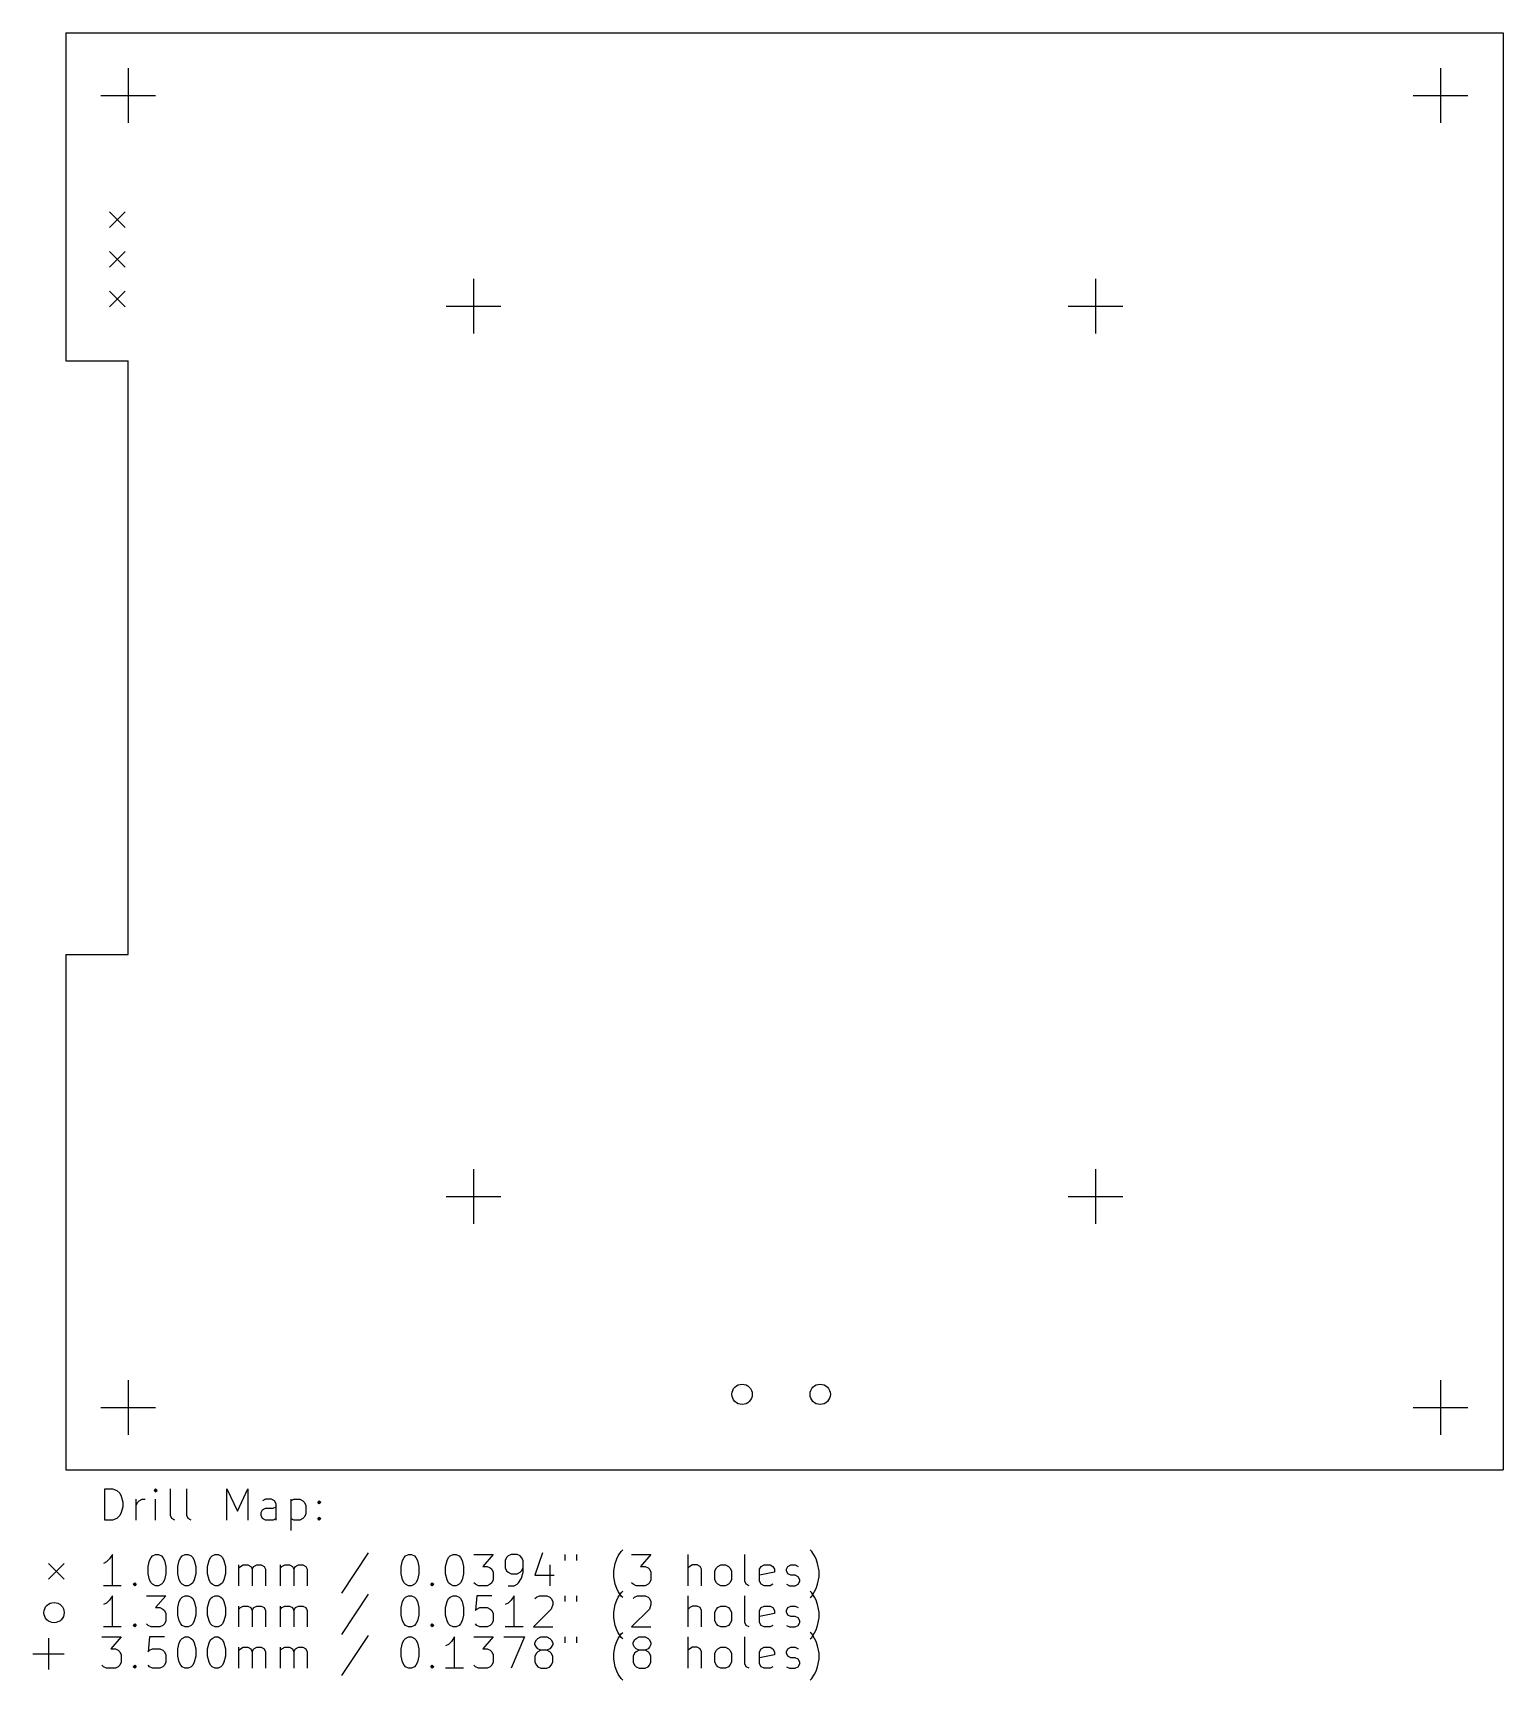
# Model space of a CAD drawing. Extents: x -2 to 92, y -13 to 92.
import ezdxf

# ---------------------------------------------------------------- set-up
doc = ezdxf.new("R2010")
doc.units = 0
doc.layers.add('BLACK', color=7, linetype='CONTINUOUS')

msp = doc.modelspace()

# ---------------------------------------------------------------- linework, layer by layer
at = {"layer": 'BLACK', "linetype": 'CONTINUOUS'}
for p, q in [((0, 92), (92, 92)), ((0, 92), (0, 71)), ((92, 92), (92, 0)), ((4, 89.75), (4, 86.25)), ((88, 89.75), (88, 86.25)), ((2.25, 88), (5.75, 88)), ((86.25, 88), (89.75, 88)), ((2.8, 80.55), (3.8, 79.55)), ((3.8, 80.55), (2.8, 79.55)), ((2.8, 78.01), (3.8, 77.01)), ((3.8, 78.01), (2.8, 77.01)), ((26.09, 76.25), (26.09, 72.75)), ((65.91, 76.25), (65.91, 72.75)), ((2.8, 75.47), (3.8, 74.47)), ((3.8, 75.47), (2.8, 74.47)), ((24.34, 74.5), (27.84, 74.5)), ((64.16, 74.5), (67.66, 74.5)), ((0, 71), (4, 71)), ((4, 33), (4, 71)), ((0, 33), (4, 33)), ((0, 33), (0, 0)), ((26.09, 19.25), (26.09, 15.75)), ((65.91, 19.25), (65.91, 15.75)), ((24.34, 17.5), (27.84, 17.5)), ((64.16, 17.5), (67.66, 17.5)), ((4, 5.75), (4, 2.25)), ((88, 5.75), (88, 2.25)), ((2.25, 4), (5.75, 4)), ((86.25, 4), (89.75, 4)), ((0, 0), (92, 0)), ((2.507768, -3.214838), (2.507768, -1.214838)), ((2.507768, -1.214838), (2.983958, -1.214838)), ((2.983958, -1.214838), (3.269673, -1.310076)), ((3.269673, -1.310076), (3.460149, -1.500552)), ((3.460149, -1.500552), (3.555387, -1.691028)), ((3.555387, -1.691028), (3.650625, -2.07198)), ((3.650625, -2.07198), (3.650625, -2.357695)), ((4.507768, -3.214838), (4.507768, -1.881504)), ((4.507768, -2.262457), (4.603006, -2.07198)), ((4.603006, -2.07198), (4.698244, -1.976742)), ((4.698244, -1.976742), (4.88872, -1.881504)), ((4.88872, -1.881504), (5.079197, -1.881504)), ((5.745863, -1.214838), (5.650625, -1.310076)), ((5.650625, -1.310076), (5.745863, -1.405314)), ((5.841101, -1.310076), (5.745863, -1.214838)), ((5.745863, -1.214838), (5.745863, -1.405314)), ((5.745863, -1.405314), (5.841101, -1.310076)), ((5.745863, -3.214838), (5.745863, -1.881504)), ((6.698244, -2.929123), (6.698244, -1.214838)), ((7.745863, -2.929123), (7.745863, -1.214838)), ((10.317292, -3.214838), (10.317292, -1.214838)), ((10.317292, -1.214838), (10.983959, -2.643409)), ((10.983959, -2.643409), (11.650625, -1.214838)), ((11.650625, -1.214838), (11.650625, -3.214838)), ((12.793482, -1.881504), (12.603006, -1.976742)), ((13.174435, -1.881504), (12.793482, -1.881504)), ((13.364911, -1.976742), (13.174435, -1.881504)), ((13.460149, -2.167219), (13.364911, -1.976742)), ((14.41253, -1.881504), (14.41253, -3.881504)), ((14.41253, -1.976742), (14.603006, -1.881504)), ((14.603006, -1.881504), (14.983959, -1.881504)), ((14.983959, -1.881504), (15.174435, -1.976742)), ((15.174435, -1.976742), (15.269673, -2.07198)), ((15.269673, -2.07198), (15.364911, -2.262457)), ((16.126816, -2.07198), (16.222054, -1.976742)), ((16.222054, -2.167219), (16.126816, -2.07198)), ((16.222054, -1.976742), (16.317292, -2.07198)), ((16.222054, -1.976742), (16.222054, -2.167219)), ((16.317292, -2.07198), (16.222054, -2.167219)), ((3.269673, -3.1196), (2.983958, -3.214838)), ((3.460149, -2.929123), (3.269673, -3.1196)), ((3.555387, -2.738647), (3.460149, -2.929123)), ((3.650625, -2.357695), (3.555387, -2.738647)), ((6.793482, -3.1196), (6.698244, -2.929123)), ((6.983958, -3.214838), (6.793482, -3.1196)), ((7.841101, -3.1196), (7.745863, -2.929123)), ((8.031577, -3.214838), (7.841101, -3.1196)), ((12.507768, -2.738647), (12.603006, -2.548171)), ((12.507768, -2.929123), (12.507768, -2.738647)), ((12.603006, -3.1196), (12.507768, -2.929123)), ((12.603006, -2.548171), (12.793482, -2.452933)), ((12.793482, -3.214838), (12.603006, -3.1196)), ((12.793482, -2.452933), (13.269673, -2.452933)), ((13.269673, -2.452933), (13.460149, -2.357695)), ((13.460149, -3.1196), (13.269673, -3.214838)), ((13.460149, -3.214838), (13.460149, -2.167219)), ((14.603006, -3.214838), (14.41253, -3.1196)), ((15.174435, -3.1196), (14.983959, -3.214838)), ((15.269673, -3.024361), (15.174435, -3.1196)), ((15.364911, -2.833885), (15.269673, -3.024361)), ((15.364911, -2.262457), (15.364911, -2.833885)), ((16.126816, -3.1196), (16.222054, -3.024361)), ((16.222054, -3.214838), (16.126816, -3.1196)), ((16.222054, -3.024361), (16.317292, -3.1196)), ((16.222054, -3.024361), (16.222054, -3.214838)), ((16.317292, -3.1196), (16.222054, -3.214838)), ((2.983958, -3.214838), (2.507768, -3.214838)), ((13.269673, -3.214838), (12.793482, -3.214838)), ((14.983959, -3.214838), (14.603006, -3.214838)), ((35.364914, -5.510076), (35.55539, -5.224361)), ((35.55539, -5.224361), (35.650629, -5.129123)), ((47.745868, -5.224361), (47.65063, -5.129123)), ((47.936344, -5.510076), (47.745868, -5.224361)), ((-1.1, -6), (-0.1, -7)), ((-0.1, -6), (-1.1, -7)), ((2.603006, -5.891028), (2.41253, -5.986266)), ((2.793482, -5.700552), (2.603006, -5.891028)), ((2.983958, -5.414838), (2.793482, -5.700552)), ((2.983958, -7.414838), (2.983958, -5.414838)), ((5.269673, -6.176742), (5.364911, -5.79579)), ((5.269673, -6.652933), (5.269673, -6.176742)), ((5.364911, -5.79579), (5.460149, -5.605314)), ((5.460149, -5.605314), (5.555387, -5.510076)), ((5.555387, -5.510076), (5.745863, -5.414838)), ((5.745863, -5.414838), (5.93634, -5.414838)), ((5.93634, -5.414838), (6.126816, -5.510076)), ((6.126816, -5.510076), (6.222054, -5.605314)), ((6.222054, -5.605314), (6.317292, -5.79579)), ((6.317292, -5.79579), (6.41253, -6.176742)), ((6.41253, -6.176742), (6.41253, -6.652933)), ((7.174435, -6.176742), (7.269673, -5.79579)), ((7.174435, -6.652933), (7.174435, -6.176742)), ((7.269673, -5.79579), (7.364911, -5.605314)), ((7.364911, -5.605314), (7.460149, -5.510076)), ((7.460149, -5.510076), (7.650625, -5.414838)), ((7.650625, -5.414838), (7.841102, -5.414838)), ((7.841102, -5.414838), (8.031578, -5.510076)), ((8.031578, -5.510076), (8.126816, -5.605314)), ((8.126816, -5.605314), (8.222054, -5.79579)), ((8.222054, -5.79579), (8.317292, -6.176742)), ((8.317292, -6.176742), (8.317292, -6.652933)), ((9.079197, -6.176742), (9.174435, -5.79579)), ((9.079197, -6.652933), (9.079197, -6.176742)), ((9.174435, -5.79579), (9.269673, -5.605314)), ((9.269673, -5.605314), (9.364911, -5.510076)), ((9.364911, -5.510076), (9.555387, -5.414838)), ((9.555387, -5.414838), (9.745864, -5.414838)), ((9.745864, -5.414838), (9.93634, -5.510076)), ((9.93634, -5.510076), (10.031578, -5.605314)), ((10.031578, -5.605314), (10.126816, -5.79579)), ((10.126816, -5.79579), (10.222054, -6.176742)), ((10.222054, -6.176742), (10.222054, -6.652933)), ((11.079197, -7.414838), (11.079197, -6.081504)), ((11.079197, -6.27198), (11.174435, -6.176742)), ((11.174435, -6.176742), (11.364911, -6.081504)), ((11.364911, -6.081504), (11.650626, -6.081504)), ((11.650626, -6.081504), (11.841102, -6.176742)), ((11.841102, -6.176742), (11.93634, -6.367219)), ((11.93634, -6.367219), (12.031578, -6.176742)), ((12.031578, -6.176742), (12.222054, -6.081504)), ((12.222054, -6.081504), (12.507768, -6.081504)), ((12.507768, -6.081504), (12.698245, -6.176742)), ((12.698245, -6.176742), (12.793483, -6.367219)), ((13.745864, -7.414838), (13.745864, -6.081504)), ((13.745864, -6.27198), (13.841102, -6.176742)), ((13.841102, -6.176742), (14.031578, -6.081504)), ((14.031578, -6.081504), (14.317293, -6.081504)), ((14.317293, -6.081504), (14.507769, -6.176742)), ((14.507769, -6.176742), (14.603007, -6.367219)), ((14.603007, -6.367219), (14.698245, -6.176742)), ((14.698245, -6.176742), (14.888721, -6.081504)), ((14.888721, -6.081504), (15.174435, -6.081504)), ((15.174435, -6.081504), (15.364912, -6.176742)), ((15.364912, -6.176742), (15.46015, -6.367219)), ((19.364912, -5.3196), (17.650627, -7.891028)), ((21.460151, -6.176742), (21.555389, -5.79579)), ((21.460151, -6.652933), (21.460151, -6.176742)), ((21.555389, -5.79579), (21.650627, -5.605314)), ((21.650627, -5.605314), (21.745865, -5.510076)), ((21.745865, -5.510076), (21.936341, -5.414838)), ((21.936341, -5.414838), (22.126818, -5.414838)), ((22.126818, -5.414838), (22.317294, -5.510076)), ((22.317294, -5.510076), (22.412532, -5.605314)), ((22.412532, -5.605314), (22.50777, -5.79579)), ((22.50777, -5.79579), (22.603008, -6.176742)), ((22.603008, -6.176742), (22.603008, -6.652933)), ((24.317294, -6.176742), (24.412532, -5.79579)), ((24.317294, -6.652933), (24.317294, -6.176742)), ((24.412532, -5.79579), (24.50777, -5.605314)), ((24.50777, -5.605314), (24.603008, -5.510076)), ((24.603008, -5.510076), (24.793484, -5.414838)), ((24.793484, -5.414838), (24.983961, -5.414838)), ((24.983961, -5.414838), (25.174437, -5.510076)), ((25.174437, -5.510076), (25.269675, -5.605314)), ((25.269675, -5.605314), (25.364913, -5.79579)), ((25.364913, -5.79579), (25.460151, -6.176742)), ((25.460151, -6.176742), (25.460151, -6.652933)), ((26.126818, -5.414838), (27.364913, -5.414838)), ((27.364913, -5.414838), (26.698246, -6.176742)), ((26.698246, -6.176742), (26.983961, -6.176742)), ((26.983961, -6.176742), (27.174437, -6.27198)), ((27.174437, -6.27198), (27.269675, -6.367219)), ((28.222056, -5.605314), (28.126818, -5.79579)), ((28.126818, -5.79579), (28.126818, -6.27198)), ((28.126818, -6.27198), (28.222056, -6.462457)), ((28.317294, -5.510076), (28.222056, -5.605314)), ((28.50777, -5.414838), (28.317294, -5.510076)), ((28.888723, -5.414838), (28.50777, -5.414838)), ((29.079199, -5.510076), (28.888723, -5.414838)), ((29.174437, -5.605314), (29.079199, -5.510076)), ((29.269675, -5.79579), (29.174437, -5.605314)), ((29.174437, -6.462457), (29.269675, -6.27198)), ((29.269675, -6.557695), (29.269675, -5.79579)), ((30.50777, -5.3196), (30.03158, -6.748171)), ((30.983961, -6.081504), (30.983961, -7.414838)), ((31.936342, -5.414838), (31.936342, -5.79579)), ((32.698247, -5.414838), (32.698247, -5.79579)), ((35.0792, -6.462457), (35.174438, -5.986266)), ((35.174438, -5.986266), (35.269676, -5.700552)), ((35.269676, -5.700552), (35.364914, -5.510076)), ((36.222057, -5.414838), (37.460152, -5.414838)), ((37.460152, -5.414838), (36.793485, -6.176742)), ((36.793485, -6.176742), (37.0792, -6.176742)), ((37.0792, -6.176742), (37.269676, -6.27198)), ((37.269676, -6.27198), (37.364914, -6.367219)), ((39.841105, -7.414838), (39.841105, -5.414838)), ((39.936343, -6.176742), (39.841105, -6.27198)), ((40.126819, -6.081504), (39.936343, -6.176742)), ((40.412534, -6.081504), (40.126819, -6.081504)), ((40.60301, -6.176742), (40.412534, -6.081504)), ((40.698248, -6.367219), (40.60301, -6.176742)), ((41.555391, -6.462457), (41.650629, -6.27198)), ((41.650629, -6.27198), (41.745867, -6.176742)), ((41.745867, -6.176742), (41.936343, -6.081504)), ((41.936343, -6.081504), (42.222058, -6.081504)), ((42.222058, -6.081504), (42.412534, -6.176742)), ((42.412534, -6.176742), (42.507772, -6.27198)), ((42.507772, -6.27198), (42.60301, -6.462457)), ((43.460153, -7.129123), (43.460153, -5.414838)), ((44.412534, -6.367219), (44.507772, -6.176742)), ((44.507772, -6.176742), (44.698248, -6.081504)), ((44.698248, -6.081504), (45.079201, -6.081504)), ((45.079201, -6.081504), (45.269677, -6.176742)), ((45.269677, -6.176742), (45.364915, -6.367219)), ((46.12682, -6.367219), (46.222058, -6.176742)), ((46.222058, -6.176742), (46.412534, -6.081504)), ((46.412534, -6.081504), (46.698248, -6.081504)), ((46.698248, -6.081504), (46.888725, -6.176742)), ((48.031582, -5.700552), (47.936344, -5.510076)), ((48.12682, -5.986266), (48.031582, -5.700552)), ((48.222058, -6.462457), (48.12682, -5.986266)), ((4.317292, -7.3196), (4.41253, -7.224361)), ((4.41253, -7.414838), (4.317292, -7.3196)), ((4.41253, -7.224361), (4.507768, -7.3196)), ((4.41253, -7.224361), (4.41253, -7.414838)), ((4.507768, -7.3196), (4.41253, -7.414838)), ((5.364911, -7.033885), (5.269673, -6.652933)), ((5.460149, -7.224361), (5.364911, -7.033885)), ((5.555387, -7.3196), (5.460149, -7.224361)), ((5.745863, -7.414838), (5.555387, -7.3196)), ((6.126816, -7.3196), (5.93634, -7.414838)), ((6.222054, -7.224361), (6.126816, -7.3196)), ((6.317292, -7.033885), (6.222054, -7.224361)), ((6.41253, -6.652933), (6.317292, -7.033885)), ((7.269673, -7.033885), (7.174435, -6.652933)), ((7.364911, -7.224361), (7.269673, -7.033885)), ((7.460149, -7.3196), (7.364911, -7.224361)), ((7.650625, -7.414838), (7.460149, -7.3196)), ((8.031578, -7.3196), (7.841102, -7.414838)), ((8.126816, -7.224361), (8.031578, -7.3196)), ((8.222054, -7.033885), (8.126816, -7.224361)), ((8.317292, -6.652933), (8.222054, -7.033885)), ((9.174435, -7.033885), (9.079197, -6.652933)), ((9.269673, -7.224361), (9.174435, -7.033885)), ((9.364911, -7.3196), (9.269673, -7.224361)), ((9.555387, -7.414838), (9.364911, -7.3196)), ((9.93634, -7.3196), (9.745864, -7.414838)), ((10.031578, -7.224361), (9.93634, -7.3196)), ((10.126816, -7.033885), (10.031578, -7.224361)), ((10.222054, -6.652933), (10.126816, -7.033885)), ((11.93634, -6.367219), (11.93634, -7.414838)), ((12.793483, -6.367219), (12.793483, -7.414838)), ((14.603007, -6.367219), (14.603007, -7.414838)), ((15.46015, -6.367219), (15.46015, -7.414838)), ((21.555389, -7.033885), (21.460151, -6.652933)), ((21.650627, -7.224361), (21.555389, -7.033885)), ((21.745865, -7.3196), (21.650627, -7.224361)), ((21.936341, -7.414838), (21.745865, -7.3196)), ((22.317294, -7.3196), (22.126818, -7.414838)), ((22.412532, -7.224361), (22.317294, -7.3196)), ((22.50777, -7.033885), (22.412532, -7.224361)), ((22.603008, -6.652933), (22.50777, -7.033885)), ((23.364913, -7.3196), (23.460151, -7.224361)), ((23.460151, -7.414838), (23.364913, -7.3196)), ((23.460151, -7.224361), (23.555389, -7.3196)), ((23.460151, -7.224361), (23.460151, -7.414838)), ((23.555389, -7.3196), (23.460151, -7.414838)), ((24.412532, -7.033885), (24.317294, -6.652933)), ((24.50777, -7.224361), (24.412532, -7.033885)), ((24.603008, -7.3196), (24.50777, -7.224361)), ((24.793484, -7.414838), (24.603008, -7.3196)), ((25.174437, -7.3196), (24.983961, -7.414838)), ((25.269675, -7.224361), (25.174437, -7.3196)), ((25.364913, -7.033885), (25.269675, -7.224361)), ((25.460151, -6.652933), (25.364913, -7.033885)), ((26.222056, -7.3196), (26.126818, -7.224361)), ((26.412532, -7.414838), (26.222056, -7.3196)), ((27.174437, -7.3196), (26.983961, -7.414838)), ((27.269675, -7.224361), (27.174437, -7.3196)), ((27.269675, -6.367219), (27.364913, -6.557695)), ((27.364913, -7.033885), (27.269675, -7.224361)), ((27.364913, -6.557695), (27.364913, -7.033885)), ((28.222056, -6.462457), (28.317294, -6.557695)), ((28.317294, -6.557695), (28.50777, -6.652933)), ((28.50777, -6.652933), (28.888723, -6.652933)), ((28.698246, -7.414838), (28.888723, -7.3196)), ((28.888723, -6.652933), (29.079199, -6.557695)), ((28.888723, -7.3196), (28.983961, -7.224361)), ((28.983961, -7.224361), (29.174437, -6.938647)), ((29.079199, -6.557695), (29.174437, -6.462457)), ((29.174437, -6.938647), (29.269675, -6.557695)), ((30.03158, -6.748171), (31.269675, -6.748171)), ((35.0792, -6.843409), (35.0792, -6.462457)), ((35.174438, -7.3196), (35.0792, -6.843409)), ((35.269676, -7.605314), (35.174438, -7.3196)), ((36.317295, -7.3196), (36.222057, -7.224361)), ((36.507771, -7.414838), (36.317295, -7.3196)), ((37.269676, -7.3196), (37.0792, -7.414838)), ((37.364914, -7.224361), (37.269676, -7.3196)), ((37.364914, -6.367219), (37.460152, -6.557695)), ((37.460152, -7.033885), (37.364914, -7.224361)), ((37.460152, -6.557695), (37.460152, -7.033885)), ((40.698248, -7.414838), (40.698248, -6.367219)), ((41.555391, -7.033885), (41.555391, -6.462457)), ((41.650629, -7.224361), (41.555391, -7.033885)), ((41.745867, -7.3196), (41.650629, -7.224361)), ((41.936343, -7.414838), (41.745867, -7.3196)), ((42.412534, -7.3196), (42.222058, -7.414838)), ((42.507772, -7.224361), (42.412534, -7.3196)), ((42.60301, -7.033885), (42.507772, -7.224361)), ((42.60301, -6.462457), (42.60301, -7.033885)), ((43.555391, -7.3196), (43.460153, -7.129123)), ((43.745867, -7.414838), (43.555391, -7.3196)), ((44.412534, -7.129123), (44.412534, -6.367219)), ((45.364915, -6.557695), (44.412534, -6.748171)), ((44.507772, -7.3196), (44.412534, -7.129123)), ((44.698248, -7.414838), (44.507772, -7.3196)), ((45.269677, -7.3196), (45.079201, -7.414838)), ((45.364915, -6.367219), (45.364915, -6.557695)), ((46.12682, -6.462457), (46.12682, -6.367219)), ((46.222058, -6.652933), (46.12682, -6.462457)), ((46.12682, -7.3196), (46.317296, -7.414838)), ((46.412534, -6.748171), (46.222058, -6.652933)), ((46.698248, -6.748171), (46.412534, -6.748171)), ((46.888725, -6.843409), (46.698248, -6.748171)), ((46.698248, -7.414838), (46.888725, -7.3196)), ((46.983963, -7.033885), (46.888725, -6.843409)), ((46.888725, -7.3196), (46.983963, -7.129123)), ((46.983963, -7.129123), (46.983963, -7.033885)), ((48.031582, -7.605314), (48.12682, -7.3196)), ((48.12682, -7.3196), (48.222058, -6.843409)), ((48.222058, -6.843409), (48.222058, -6.462457)), ((3.555387, -7.414838), (2.41253, -7.414838)), ((2.793482, -8.340552), (2.603006, -8.531028)), ((2.983958, -8.054838), (2.793482, -8.340552)), ((2.983958, -10.054838), (2.983958, -8.054838)), ((5.174435, -8.054838), (6.41253, -8.054838)), ((5.93634, -7.414838), (5.745863, -7.414838)), ((6.41253, -8.054838), (5.745863, -8.816742)), ((7.174435, -8.816742), (7.269673, -8.43579)), ((7.269673, -8.43579), (7.364911, -8.245314)), ((7.364911, -8.245314), (7.460149, -8.150076)), ((7.460149, -8.150076), (7.650625, -8.054838)), ((7.841102, -7.414838), (7.650625, -7.414838)), ((7.650625, -8.054838), (7.841102, -8.054838)), ((7.841102, -8.054838), (8.031578, -8.150076)), ((8.031578, -8.150076), (8.126816, -8.245314)), ((8.126816, -8.245314), (8.222054, -8.43579)), ((8.222054, -8.43579), (8.317292, -8.816742)), ((9.079197, -8.816742), (9.174435, -8.43579)), ((9.174435, -8.43579), (9.269673, -8.245314)), ((9.269673, -8.245314), (9.364911, -8.150076)), ((9.364911, -8.150076), (9.555387, -8.054838)), ((9.745864, -7.414838), (9.555387, -7.414838)), ((9.555387, -8.054838), (9.745864, -8.054838)), ((9.745864, -8.054838), (9.93634, -8.150076)), ((9.93634, -8.150076), (10.031578, -8.245314)), ((10.031578, -8.245314), (10.126816, -8.43579)), ((10.126816, -8.43579), (10.222054, -8.816742)), ((19.364912, -7.9596), (17.650627, -10.531028)), ((21.460151, -8.816742), (21.555389, -8.43579)), ((21.555389, -8.43579), (21.650627, -8.245314)), ((21.650627, -8.245314), (21.745865, -8.150076)), ((21.745865, -8.150076), (21.936341, -8.054838)), ((22.126818, -7.414838), (21.936341, -7.414838)), ((21.936341, -8.054838), (22.126818, -8.054838)), ((22.126818, -8.054838), (22.317294, -8.150076)), ((22.317294, -8.150076), (22.412532, -8.245314)), ((22.412532, -8.245314), (22.50777, -8.43579)), ((22.50777, -8.43579), (22.603008, -8.816742)), ((24.317294, -8.816742), (24.412532, -8.43579)), ((24.412532, -8.43579), (24.50777, -8.245314)), ((24.50777, -8.245314), (24.603008, -8.150076)), ((24.603008, -8.150076), (24.793484, -8.054838)), ((24.983961, -7.414838), (24.793484, -7.414838)), ((24.793484, -8.054838), (24.983961, -8.054838)), ((24.983961, -8.054838), (25.174437, -8.150076)), ((25.174437, -8.150076), (25.269675, -8.245314)), ((25.269675, -8.245314), (25.364913, -8.43579)), ((25.364913, -8.43579), (25.460151, -8.816742)), ((26.317294, -8.054838), (26.222056, -9.007219)), ((27.269675, -8.054838), (26.317294, -8.054838)), ((26.983961, -7.414838), (26.412532, -7.414838)), ((28.317294, -7.414838), (28.698246, -7.414838)), ((28.50777, -8.340552), (28.317294, -8.531028)), ((28.698246, -8.054838), (28.50777, -8.340552)), ((28.698246, -10.054838), (28.698246, -8.054838)), ((30.03158, -8.245314), (30.126818, -8.150076)), ((30.126818, -8.150076), (30.317294, -8.054838)), ((30.317294, -8.054838), (30.793485, -8.054838)), ((30.793485, -8.054838), (30.983961, -8.150076)), ((30.983961, -8.150076), (31.079199, -8.245314)), ((31.079199, -8.245314), (31.174437, -8.43579)), ((31.174437, -8.43579), (31.174437, -8.626266)), ((31.936342, -8.054838), (31.936342, -8.43579)), ((32.698247, -8.054838), (32.698247, -8.43579)), ((35.174438, -8.626266), (35.269676, -8.340552)), ((35.364914, -7.79579), (35.269676, -7.605314)), ((35.269676, -8.340552), (35.364914, -8.150076)), ((35.55539, -8.081504), (35.364914, -7.79579)), ((35.364914, -8.150076), (35.55539, -7.864361)), ((35.55539, -7.864361), (35.650629, -7.769123)), ((35.650629, -8.176742), (35.55539, -8.081504)), ((36.317295, -8.245314), (36.412533, -8.150076)), ((36.412533, -8.150076), (36.603009, -8.054838)), ((37.0792, -7.414838), (36.507771, -7.414838)), ((36.603009, -8.054838), (37.0792, -8.054838)), ((37.0792, -8.054838), (37.269676, -8.150076)), ((37.269676, -8.150076), (37.364914, -8.245314)), ((37.364914, -8.245314), (37.460152, -8.43579)), ((37.460152, -8.43579), (37.460152, -8.626266)), ((39.841105, -10.054838), (39.841105, -8.054838)), ((42.222058, -7.414838), (41.936343, -7.414838)), ((43.460153, -9.769123), (43.460153, -8.054838)), ((45.079201, -7.414838), (44.698248, -7.414838)), ((46.317296, -7.414838), (46.698248, -7.414838)), ((47.745868, -7.864361), (47.65063, -7.769123)), ((47.65063, -8.176742), (47.745868, -8.081504)), ((47.745868, -8.081504), (47.936344, -7.79579)), ((47.936344, -8.150076), (47.745868, -7.864361)), ((47.936344, -7.79579), (48.031582, -7.605314)), ((48.031582, -8.340552), (47.936344, -8.150076)), ((48.12682, -8.626266), (48.031582, -8.340552)), ((2.603006, -8.531028), (2.41253, -8.626266)), ((5.745863, -8.816742), (6.031578, -8.816742)), ((6.031578, -8.816742), (6.222054, -8.91198)), ((6.222054, -8.91198), (6.317292, -9.007219)), ((6.317292, -9.007219), (6.41253, -9.197695)), ((6.41253, -9.197695), (6.41253, -9.673885)), ((7.174435, -9.292933), (7.174435, -8.816742)), ((7.269673, -9.673885), (7.174435, -9.292933)), ((8.317292, -9.292933), (8.222054, -9.673885)), ((8.317292, -8.816742), (8.317292, -9.292933)), ((9.079197, -9.292933), (9.079197, -8.816742)), ((9.174435, -9.673885), (9.079197, -9.292933)), ((10.222054, -9.292933), (10.126816, -9.673885)), ((10.222054, -8.816742), (10.222054, -9.292933)), ((11.079197, -10.054838), (11.079197, -8.721504)), ((11.079197, -8.91198), (11.174435, -8.816742)), ((11.174435, -8.816742), (11.364911, -8.721504)), ((11.364911, -8.721504), (11.650626, -8.721504)), ((11.650626, -8.721504), (11.841102, -8.816742)), ((11.841102, -8.816742), (11.93634, -9.007219)), ((11.93634, -9.007219), (12.031578, -8.816742)), ((11.93634, -9.007219), (11.93634, -10.054838)), ((12.031578, -8.816742), (12.222054, -8.721504)), ((12.222054, -8.721504), (12.507768, -8.721504)), ((12.507768, -8.721504), (12.698245, -8.816742)), ((12.698245, -8.816742), (12.793483, -9.007219)), ((12.793483, -9.007219), (12.793483, -10.054838)), ((13.745864, -10.054838), (13.745864, -8.721504)), ((13.745864, -8.91198), (13.841102, -8.816742)), ((13.841102, -8.816742), (14.031578, -8.721504)), ((14.031578, -8.721504), (14.317293, -8.721504)), ((14.317293, -8.721504), (14.507769, -8.816742)), ((14.507769, -8.816742), (14.603007, -9.007219)), ((14.603007, -9.007219), (14.698245, -8.816742)), ((14.603007, -9.007219), (14.603007, -10.054838)), ((14.698245, -8.816742), (14.888721, -8.721504)), ((14.888721, -8.721504), (15.174435, -8.721504)), ((15.174435, -8.721504), (15.364912, -8.816742)), ((15.364912, -8.816742), (15.46015, -9.007219)), ((15.46015, -9.007219), (15.46015, -10.054838)), ((21.460151, -9.292933), (21.460151, -8.816742)), ((21.555389, -9.673885), (21.460151, -9.292933)), ((22.603008, -9.292933), (22.50777, -9.673885)), ((22.603008, -8.816742), (22.603008, -9.292933)), ((24.317294, -9.292933), (24.317294, -8.816742)), ((24.412532, -9.673885), (24.317294, -9.292933)), ((25.460151, -9.292933), (25.364913, -9.673885)), ((25.460151, -8.816742), (25.460151, -9.292933)), ((26.222056, -9.007219), (26.317294, -8.91198)), ((26.317294, -8.91198), (26.50777, -8.816742)), ((26.50777, -8.816742), (26.983961, -8.816742)), ((26.983961, -8.816742), (27.174437, -8.91198)), ((27.174437, -8.91198), (27.269675, -9.007219)), ((27.269675, -9.007219), (27.364913, -9.197695)), ((27.364913, -9.197695), (27.364913, -9.673885)), ((28.317294, -8.531028), (28.126818, -8.626266)), ((31.079199, -8.91198), (29.936342, -10.054838)), ((31.174437, -8.626266), (31.079199, -8.91198)), ((35.0792, -9.102457), (35.174438, -8.626266)), ((35.0792, -9.483409), (35.0792, -9.102457)), ((35.174438, -9.9596), (35.0792, -9.483409)), ((37.364914, -8.91198), (36.222057, -10.054838)), ((37.460152, -8.626266), (37.364914, -8.91198)), ((39.936343, -8.816742), (39.841105, -8.91198)), ((40.126819, -8.721504), (39.936343, -8.816742)), ((40.412534, -8.721504), (40.126819, -8.721504)), ((40.60301, -8.816742), (40.412534, -8.721504)), ((40.698248, -9.007219), (40.60301, -8.816742)), ((40.698248, -10.054838), (40.698248, -9.007219)), ((41.555391, -9.102457), (41.650629, -8.91198)), ((41.555391, -9.673885), (41.555391, -9.102457)), ((41.650629, -8.91198), (41.745867, -8.816742)), ((41.745867, -8.816742), (41.936343, -8.721504)), ((41.936343, -8.721504), (42.222058, -8.721504)), ((42.222058, -8.721504), (42.412534, -8.816742)), ((42.412534, -8.816742), (42.507772, -8.91198)), ((42.507772, -8.91198), (42.60301, -9.102457)), ((42.60301, -9.102457), (42.60301, -9.673885)), ((44.412534, -9.007219), (44.507772, -8.816742)), ((44.412534, -9.769123), (44.412534, -9.007219)), ((45.364915, -9.197695), (44.412534, -9.388171)), ((44.507772, -8.816742), (44.698248, -8.721504)), ((44.698248, -8.721504), (45.079201, -8.721504)), ((45.079201, -8.721504), (45.269677, -8.816742)), ((45.269677, -8.816742), (45.364915, -9.007219)), ((45.364915, -9.007219), (45.364915, -9.197695)), ((46.12682, -9.007219), (46.222058, -8.816742)), ((46.12682, -9.102457), (46.12682, -9.007219)), ((46.222058, -9.292933), (46.12682, -9.102457)), ((46.222058, -8.816742), (46.412534, -8.721504)), ((46.412534, -9.388171), (46.222058, -9.292933)), ((46.412534, -8.721504), (46.698248, -8.721504)), ((46.698248, -9.388171), (46.412534, -9.388171)), ((46.698248, -8.721504), (46.888725, -8.816742)), ((46.888725, -9.483409), (46.698248, -9.388171)), ((46.983963, -9.673885), (46.888725, -9.483409)), ((48.222058, -9.102457), (48.12682, -8.626266)), ((48.12682, -9.9596), (48.222058, -9.483409)), ((48.222058, -9.483409), (48.222058, -9.102457)), ((3.555387, -10.054838), (2.41253, -10.054838)), ((4.317292, -9.9596), (4.41253, -9.864361)), ((4.41253, -10.054838), (4.317292, -9.9596)), ((4.41253, -9.864361), (4.507768, -9.9596)), ((4.41253, -9.864361), (4.41253, -10.054838)), ((4.507768, -9.9596), (4.41253, -10.054838)), ((5.269673, -9.9596), (5.174435, -9.864361)), ((5.460149, -10.054838), (5.269673, -9.9596)), ((6.031578, -10.054838), (5.460149, -10.054838)), ((6.222054, -9.9596), (6.031578, -10.054838)), ((6.317292, -9.864361), (6.222054, -9.9596)), ((6.41253, -9.673885), (6.317292, -9.864361)), ((7.364911, -9.864361), (7.269673, -9.673885)), ((7.460149, -9.9596), (7.364911, -9.864361)), ((7.650625, -10.054838), (7.460149, -9.9596)), ((7.841102, -10.054838), (7.650625, -10.054838)), ((8.031578, -9.9596), (7.841102, -10.054838)), ((8.126816, -9.864361), (8.031578, -9.9596)), ((8.222054, -9.673885), (8.126816, -9.864361)), ((9.269673, -9.864361), (9.174435, -9.673885)), ((9.364911, -9.9596), (9.269673, -9.864361)), ((9.555387, -10.054838), (9.364911, -9.9596)), ((9.745864, -10.054838), (9.555387, -10.054838)), ((9.93634, -9.9596), (9.745864, -10.054838)), ((10.031578, -9.864361), (9.93634, -9.9596)), ((10.126816, -9.673885), (10.031578, -9.864361)), ((21.650627, -9.864361), (21.555389, -9.673885)), ((21.745865, -9.9596), (21.650627, -9.864361)), ((21.936341, -10.054838), (21.745865, -9.9596)), ((22.126818, -10.054838), (21.936341, -10.054838)), ((22.317294, -9.9596), (22.126818, -10.054838)), ((22.412532, -9.864361), (22.317294, -9.9596)), ((22.50777, -9.673885), (22.412532, -9.864361)), ((23.364913, -9.9596), (23.460151, -9.864361)), ((23.460151, -10.054838), (23.364913, -9.9596)), ((23.460151, -9.864361), (23.555389, -9.9596)), ((23.460151, -9.864361), (23.460151, -10.054838)), ((23.555389, -9.9596), (23.460151, -10.054838)), ((24.50777, -9.864361), (24.412532, -9.673885)), ((24.603008, -9.9596), (24.50777, -9.864361)), ((24.793484, -10.054838), (24.603008, -9.9596)), ((24.983961, -10.054838), (24.793484, -10.054838)), ((25.174437, -9.9596), (24.983961, -10.054838)), ((25.269675, -9.864361), (25.174437, -9.9596)), ((25.364913, -9.673885), (25.269675, -9.864361)), ((26.317294, -9.9596), (26.222056, -9.864361)), ((26.50777, -10.054838), (26.317294, -9.9596)), ((26.983961, -10.054838), (26.50777, -10.054838)), ((27.174437, -9.9596), (26.983961, -10.054838)), ((27.269675, -9.864361), (27.174437, -9.9596)), ((27.364913, -9.673885), (27.269675, -9.864361)), ((29.269675, -10.054838), (28.126818, -10.054838)), ((29.936342, -10.054838), (31.174437, -10.054838)), ((35.269676, -10.245314), (35.174438, -9.9596)), ((35.364914, -10.43579), (35.269676, -10.245314)), ((35.55539, -10.721504), (35.364914, -10.43579)), ((35.364914, -10.790076), (35.55539, -10.504361)), ((35.55539, -10.504361), (35.650629, -10.409123)), ((36.222057, -10.054838), (37.460152, -10.054838)), ((41.650629, -9.864361), (41.555391, -9.673885)), ((41.745867, -9.9596), (41.650629, -9.864361)), ((41.936343, -10.054838), (41.745867, -9.9596)), ((42.222058, -10.054838), (41.936343, -10.054838)), ((42.412534, -9.9596), (42.222058, -10.054838)), ((42.507772, -9.864361), (42.412534, -9.9596)), ((42.60301, -9.673885), (42.507772, -9.864361)), ((43.555391, -9.9596), (43.460153, -9.769123)), ((43.745867, -10.054838), (43.555391, -9.9596)), ((44.507772, -9.9596), (44.412534, -9.769123)), ((44.698248, -10.054838), (44.507772, -9.9596)), ((45.079201, -10.054838), (44.698248, -10.054838)), ((45.269677, -9.9596), (45.079201, -10.054838)), ((46.12682, -9.9596), (46.317296, -10.054838)), ((46.317296, -10.054838), (46.698248, -10.054838)), ((46.698248, -10.054838), (46.888725, -9.9596)), ((46.888725, -9.9596), (46.983963, -9.769123)), ((46.983963, -9.769123), (46.983963, -9.673885)), ((47.745868, -10.504361), (47.65063, -10.409123)), ((47.745868, -10.721504), (47.936344, -10.43579)), ((47.936344, -10.790076), (47.745868, -10.504361)), ((47.936344, -10.43579), (48.031582, -10.245314)), ((48.031582, -10.245314), (48.12682, -9.9596)), ((-1.1, -10.78), (-1.1, -12.78)), ((2.317292, -10.694838), (3.555387, -10.694838)), ((3.555387, -10.694838), (2.88872, -11.456742)), ((2.88872, -11.456742), (3.174435, -11.456742)), ((3.174435, -11.456742), (3.364911, -11.55198)), ((3.364911, -11.55198), (3.460149, -11.647219)), ((5.364911, -10.694838), (5.269673, -11.647219)), ((5.269673, -11.647219), (5.364911, -11.55198)), ((6.317292, -10.694838), (5.364911, -10.694838)), ((5.364911, -11.55198), (5.555387, -11.456742)), ((5.555387, -11.456742), (6.031578, -11.456742)), ((6.031578, -11.456742), (6.222054, -11.55198)), ((6.222054, -11.55198), (6.317292, -11.647219)), ((7.174435, -11.456742), (7.269673, -11.07579)), ((7.174435, -11.932933), (7.174435, -11.456742)), ((7.269673, -11.07579), (7.364911, -10.885314)), ((7.364911, -10.885314), (7.460149, -10.790076)), ((7.460149, -10.790076), (7.650625, -10.694838)), ((7.650625, -10.694838), (7.841102, -10.694838)), ((7.841102, -10.694838), (8.031578, -10.790076)), ((8.031578, -10.790076), (8.126816, -10.885314)), ((8.126816, -10.885314), (8.222054, -11.07579)), ((8.222054, -11.07579), (8.317292, -11.456742)), ((8.317292, -11.456742), (8.317292, -11.932933)), ((9.079197, -11.456742), (9.174435, -11.07579)), ((9.079197, -11.932933), (9.079197, -11.456742)), ((9.174435, -11.07579), (9.269673, -10.885314)), ((9.269673, -10.885314), (9.364911, -10.790076)), ((9.364911, -10.790076), (9.555387, -10.694838)), ((9.555387, -10.694838), (9.745864, -10.694838)), ((9.745864, -10.694838), (9.93634, -10.790076)), ((9.93634, -10.790076), (10.031578, -10.885314)), ((10.031578, -10.885314), (10.126816, -11.07579)), ((10.126816, -11.07579), (10.222054, -11.456742)), ((10.222054, -11.456742), (10.222054, -11.932933)), ((11.079197, -12.694838), (11.079197, -11.361504)), ((11.079197, -11.55198), (11.174435, -11.456742)), ((11.174435, -11.456742), (11.364911, -11.361504)), ((11.364911, -11.361504), (11.650626, -11.361504)), ((11.650626, -11.361504), (11.841102, -11.456742)), ((11.841102, -11.456742), (11.93634, -11.647219)), ((11.93634, -11.647219), (12.031578, -11.456742)), ((12.031578, -11.456742), (12.222054, -11.361504)), ((12.222054, -11.361504), (12.507768, -11.361504)), ((12.507768, -11.361504), (12.698245, -11.456742)), ((12.698245, -11.456742), (12.793483, -11.647219)), ((13.745864, -12.694838), (13.745864, -11.361504)), ((13.745864, -11.55198), (13.841102, -11.456742)), ((13.841102, -11.456742), (14.031578, -11.361504)), ((14.031578, -11.361504), (14.317293, -11.361504)), ((14.317293, -11.361504), (14.507769, -11.456742)), ((14.507769, -11.456742), (14.603007, -11.647219)), ((14.603007, -11.647219), (14.698245, -11.456742)), ((14.698245, -11.456742), (14.888721, -11.361504)), ((14.888721, -11.361504), (15.174435, -11.361504)), ((15.174435, -11.361504), (15.364912, -11.456742)), ((15.364912, -11.456742), (15.46015, -11.647219)), ((19.364912, -10.5996), (17.650627, -13.171028)), ((21.460151, -11.456742), (21.555389, -11.07579)), ((21.460151, -11.932933), (21.460151, -11.456742)), ((21.555389, -11.07579), (21.650627, -10.885314)), ((21.650627, -10.885314), (21.745865, -10.790076)), ((21.745865, -10.790076), (21.936341, -10.694838)), ((21.936341, -10.694838), (22.126818, -10.694838)), ((22.126818, -10.694838), (22.317294, -10.790076)), ((22.317294, -10.790076), (22.412532, -10.885314)), ((22.412532, -10.885314), (22.50777, -11.07579)), ((22.50777, -11.07579), (22.603008, -11.456742)), ((22.603008, -11.456742), (22.603008, -11.932933)), ((24.50777, -11.171028), (24.317294, -11.266266)), ((24.698246, -10.980552), (24.50777, -11.171028)), ((24.888722, -10.694838), (24.698246, -10.980552)), ((24.888722, -12.694838), (24.888722, -10.694838)), ((26.126818, -10.694838), (27.364913, -10.694838)), ((27.364913, -10.694838), (26.698246, -11.456742)), ((26.698246, -11.456742), (26.983961, -11.456742)), ((26.983961, -11.456742), (27.174437, -11.55198)), ((27.174437, -11.55198), (27.269675, -11.647219)), ((28.03158, -10.694838), (29.364913, -10.694838)), ((29.364913, -10.694838), (28.50777, -12.694838)), ((30.03158, -11.07579), (30.126818, -10.885314)), ((30.03158, -11.171028), (30.03158, -11.07579)), ((30.126818, -11.361504), (30.03158, -11.171028)), ((30.126818, -10.885314), (30.222056, -10.790076)), ((30.222056, -11.456742), (30.126818, -11.361504)), ((30.222056, -10.790076), (30.412532, -10.694838)), ((30.412532, -11.55198), (30.222056, -11.456742)), ((30.412532, -11.55198), (30.222056, -11.647219)), ((30.412532, -10.694838), (30.793485, -10.694838)), ((30.793485, -11.55198), (30.412532, -11.55198)), ((30.793485, -10.694838), (30.983961, -10.790076)), ((30.983961, -11.456742), (30.793485, -11.55198)), ((30.983961, -11.647219), (30.793485, -11.55198)), ((30.983961, -10.790076), (31.079199, -10.885314)), ((31.079199, -11.361504), (30.983961, -11.456742)), ((31.079199, -10.885314), (31.174437, -11.07579)), ((31.174437, -11.171028), (31.079199, -11.361504)), ((31.174437, -11.07579), (31.174437, -11.171028)), ((31.936342, -10.694838), (31.936342, -11.07579)), ((32.698247, -10.694838), (32.698247, -11.07579)), ((35.0792, -11.742457), (35.174438, -11.266266)), ((35.174438, -11.266266), (35.269676, -10.980552)), ((35.269676, -10.980552), (35.364914, -10.790076)), ((35.650629, -10.816742), (35.55539, -10.721504)), ((36.317295, -11.07579), (36.412533, -10.885314)), ((36.317295, -11.171028), (36.317295, -11.07579)), ((36.412533, -11.361504), (36.317295, -11.171028)), ((36.412533, -10.885314), (36.507771, -10.790076)), ((36.507771, -11.456742), (36.412533, -11.361504)), ((36.507771, -10.790076), (36.698247, -10.694838)), ((36.698247, -11.55198), (36.507771, -11.456742)), ((36.698247, -11.55198), (36.507771, -11.647219)), ((36.698247, -10.694838), (37.0792, -10.694838)), ((37.0792, -11.55198), (36.698247, -11.55198)), ((37.0792, -10.694838), (37.269676, -10.790076)), ((37.269676, -11.456742), (37.0792, -11.55198)), ((37.269676, -11.647219), (37.0792, -11.55198)), ((37.269676, -10.790076), (37.364914, -10.885314)), ((37.364914, -11.361504), (37.269676, -11.456742)), ((37.364914, -10.885314), (37.460152, -11.07579)), ((37.460152, -11.171028), (37.364914, -11.361504)), ((37.460152, -11.07579), (37.460152, -11.171028)), ((39.841105, -12.694838), (39.841105, -10.694838)), ((39.936343, -11.456742), (39.841105, -11.55198)), ((40.126819, -11.361504), (39.936343, -11.456742)), ((40.412534, -11.361504), (40.126819, -11.361504)), ((40.60301, -11.456742), (40.412534, -11.361504)), ((40.698248, -11.647219), (40.60301, -11.456742)), ((41.555391, -11.742457), (41.650629, -11.55198)), ((41.650629, -11.55198), (41.745867, -11.456742)), ((41.745867, -11.456742), (41.936343, -11.361504)), ((41.936343, -11.361504), (42.222058, -11.361504)), ((42.222058, -11.361504), (42.412534, -11.456742)), ((42.412534, -11.456742), (42.507772, -11.55198)), ((42.507772, -11.55198), (42.60301, -11.742457)), ((43.460153, -12.409123), (43.460153, -10.694838)), ((44.412534, -11.647219), (44.507772, -11.456742)), ((44.507772, -11.456742), (44.698248, -11.361504)), ((44.698248, -11.361504), (45.079201, -11.361504)), ((45.079201, -11.361504), (45.269677, -11.456742)), ((45.269677, -11.456742), (45.364915, -11.647219)), ((46.12682, -11.647219), (46.222058, -11.456742)), ((46.222058, -11.456742), (46.412534, -11.361504)), ((46.412534, -11.361504), (46.698248, -11.361504)), ((46.698248, -11.361504), (46.888725, -11.456742)), ((47.65063, -10.816742), (47.745868, -10.721504)), ((48.031582, -10.980552), (47.936344, -10.790076)), ((48.12682, -11.266266), (48.031582, -10.980552)), ((48.222058, -11.742457), (48.12682, -11.266266)), ((-2.1, -11.78), (-0.1, -11.78)), ((2.41253, -12.5996), (2.317292, -12.504361)), ((2.603006, -12.694838), (2.41253, -12.5996)), ((3.364911, -12.5996), (3.174435, -12.694838)), ((3.460149, -12.504361), (3.364911, -12.5996)), ((3.460149, -11.647219), (3.555387, -11.837695)), ((3.555387, -12.313885), (3.460149, -12.504361)), ((3.555387, -11.837695), (3.555387, -12.313885)), ((4.317292, -12.5996), (4.41253, -12.504361)), ((4.41253, -12.694838), (4.317292, -12.5996)), ((4.41253, -12.504361), (4.507768, -12.5996)), ((4.41253, -12.504361), (4.41253, -12.694838)), ((4.507768, -12.5996), (4.41253, -12.694838)), ((5.364911, -12.5996), (5.269673, -12.504361)), ((5.555387, -12.694838), (5.364911, -12.5996)), ((6.222054, -12.5996), (6.031578, -12.694838)), ((6.317292, -12.504361), (6.222054, -12.5996)), ((6.317292, -11.647219), (6.41253, -11.837695)), ((6.41253, -12.313885), (6.317292, -12.504361)), ((6.41253, -11.837695), (6.41253, -12.313885)), ((7.269673, -12.313885), (7.174435, -11.932933)), ((7.364911, -12.504361), (7.269673, -12.313885)), ((7.460149, -12.5996), (7.364911, -12.504361)), ((7.650625, -12.694838), (7.460149, -12.5996)), ((8.031578, -12.5996), (7.841102, -12.694838)), ((8.126816, -12.504361), (8.031578, -12.5996)), ((8.222054, -12.313885), (8.126816, -12.504361)), ((8.317292, -11.932933), (8.222054, -12.313885)), ((9.174435, -12.313885), (9.079197, -11.932933)), ((9.269673, -12.504361), (9.174435, -12.313885)), ((9.364911, -12.5996), (9.269673, -12.504361)), ((9.555387, -12.694838), (9.364911, -12.5996)), ((9.93634, -12.5996), (9.745864, -12.694838)), ((10.031578, -12.504361), (9.93634, -12.5996)), ((10.126816, -12.313885), (10.031578, -12.504361)), ((10.222054, -11.932933), (10.126816, -12.313885)), ((11.93634, -11.647219), (11.93634, -12.694838)), ((12.793483, -11.647219), (12.793483, -12.694838)), ((14.603007, -11.647219), (14.603007, -12.694838)), ((15.46015, -11.647219), (15.46015, -12.694838)), ((21.555389, -12.313885), (21.460151, -11.932933)), ((21.650627, -12.504361), (21.555389, -12.313885)), ((21.745865, -12.5996), (21.650627, -12.504361)), ((21.936341, -12.694838), (21.745865, -12.5996)), ((22.317294, -12.5996), (22.126818, -12.694838)), ((22.412532, -12.504361), (22.317294, -12.5996)), ((22.50777, -12.313885), (22.412532, -12.504361)), ((22.603008, -11.932933), (22.50777, -12.313885)), ((23.364913, -12.5996), (23.460151, -12.504361)), ((23.460151, -12.694838), (23.364913, -12.5996)), ((23.460151, -12.504361), (23.555389, -12.5996)), ((23.460151, -12.504361), (23.460151, -12.694838)), ((23.555389, -12.5996), (23.460151, -12.694838)), ((26.222056, -12.5996), (26.126818, -12.504361)), ((26.412532, -12.694838), (26.222056, -12.5996)), ((27.174437, -12.5996), (26.983961, -12.694838)), ((27.269675, -12.504361), (27.174437, -12.5996)), ((27.269675, -11.647219), (27.364913, -11.837695)), ((27.364913, -12.313885), (27.269675, -12.504361)), ((27.364913, -11.837695), (27.364913, -12.313885)), ((30.126818, -11.742457), (30.03158, -11.932933)), ((30.03158, -11.932933), (30.03158, -12.313885)), ((30.03158, -12.313885), (30.126818, -12.504361)), ((30.222056, -11.647219), (30.126818, -11.742457)), ((30.126818, -12.504361), (30.222056, -12.5996)), ((30.222056, -12.5996), (30.412532, -12.694838)), ((30.793485, -12.694838), (30.983961, -12.5996)), ((31.079199, -11.742457), (30.983961, -11.647219)), ((30.983961, -12.5996), (31.079199, -12.504361)), ((31.174437, -11.932933), (31.079199, -11.742457)), ((31.079199, -12.504361), (31.174437, -12.313885)), ((31.174437, -12.313885), (31.174437, -11.932933)), ((35.0792, -12.123409), (35.0792, -11.742457)), ((35.174438, -12.5996), (35.0792, -12.123409)), ((35.269676, -12.885314), (35.174438, -12.5996)), ((36.412533, -11.742457), (36.317295, -11.932933)), ((36.317295, -11.932933), (36.317295, -12.313885)), ((36.317295, -12.313885), (36.412533, -12.504361)), ((36.507771, -11.647219), (36.412533, -11.742457)), ((36.412533, -12.504361), (36.507771, -12.5996)), ((36.507771, -12.5996), (36.698247, -12.694838)), ((37.0792, -12.694838), (37.269676, -12.5996)), ((37.364914, -11.742457), (37.269676, -11.647219)), ((37.269676, -12.5996), (37.364914, -12.504361)), ((37.460152, -11.932933), (37.364914, -11.742457)), ((37.364914, -12.504361), (37.460152, -12.313885)), ((37.460152, -12.313885), (37.460152, -11.932933)), ((40.698248, -12.694838), (40.698248, -11.647219)), ((41.555391, -12.313885), (41.555391, -11.742457)), ((41.650629, -12.504361), (41.555391, -12.313885)), ((41.745867, -12.5996), (41.650629, -12.504361)), ((41.936343, -12.694838), (41.745867, -12.5996)), ((42.412534, -12.5996), (42.222058, -12.694838)), ((42.507772, -12.504361), (42.412534, -12.5996)), ((42.60301, -12.313885), (42.507772, -12.504361)), ((42.60301, -11.742457), (42.60301, -12.313885)), ((43.555391, -12.5996), (43.460153, -12.409123)), ((43.745867, -12.694838), (43.555391, -12.5996)), ((44.412534, -12.409123), (44.412534, -11.647219)), ((45.364915, -11.837695), (44.412534, -12.028171)), ((44.507772, -12.5996), (44.412534, -12.409123)), ((44.698248, -12.694838), (44.507772, -12.5996)), ((45.269677, -12.5996), (45.079201, -12.694838)), ((45.364915, -11.647219), (45.364915, -11.837695)), ((46.12682, -11.742457), (46.12682, -11.647219)), ((46.222058, -11.932933), (46.12682, -11.742457)), ((46.12682, -12.5996), (46.317296, -12.694838)), ((46.412534, -12.028171), (46.222058, -11.932933)), ((46.698248, -12.028171), (46.412534, -12.028171)), ((46.888725, -12.123409), (46.698248, -12.028171)), ((46.698248, -12.694838), (46.888725, -12.5996)), ((46.983963, -12.313885), (46.888725, -12.123409)), ((46.888725, -12.5996), (46.983963, -12.409123)), ((46.983963, -12.409123), (46.983963, -12.313885)), ((48.031582, -12.885314), (48.12682, -12.5996)), ((48.12682, -12.5996), (48.222058, -12.123409)), ((48.222058, -12.123409), (48.222058, -11.742457)), ((3.174435, -12.694838), (2.603006, -12.694838)), ((6.031578, -12.694838), (5.555387, -12.694838)), ((7.841102, -12.694838), (7.650625, -12.694838)), ((9.745864, -12.694838), (9.555387, -12.694838)), ((22.126818, -12.694838), (21.936341, -12.694838)), ((25.460151, -12.694838), (24.317294, -12.694838)), ((26.983961, -12.694838), (26.412532, -12.694838)), ((30.412532, -12.694838), (30.793485, -12.694838)), ((35.364914, -13.07579), (35.269676, -12.885314)), ((35.55539, -13.361504), (35.364914, -13.07579)), ((35.650629, -13.456742), (35.55539, -13.361504)), ((36.698247, -12.694838), (37.0792, -12.694838)), ((42.222058, -12.694838), (41.936343, -12.694838)), ((45.079201, -12.694838), (44.698248, -12.694838)), ((46.317296, -12.694838), (46.698248, -12.694838)), ((47.65063, -13.456742), (47.745868, -13.361504)), ((47.745868, -13.361504), (47.936344, -13.07579)), ((47.936344, -13.07579), (48.031582, -12.885314))]:
    msp.add_line(p, q, dxfattribs=at)
at = {"layer": 'BLACK'}
for centre in [(43.29, 4.8375), (48.29, 4.8375), (-0.75, -9.14)]:
    msp.add_circle(centre, 0.65, dxfattribs=at)

doc.saveas('drawing.dxf')
